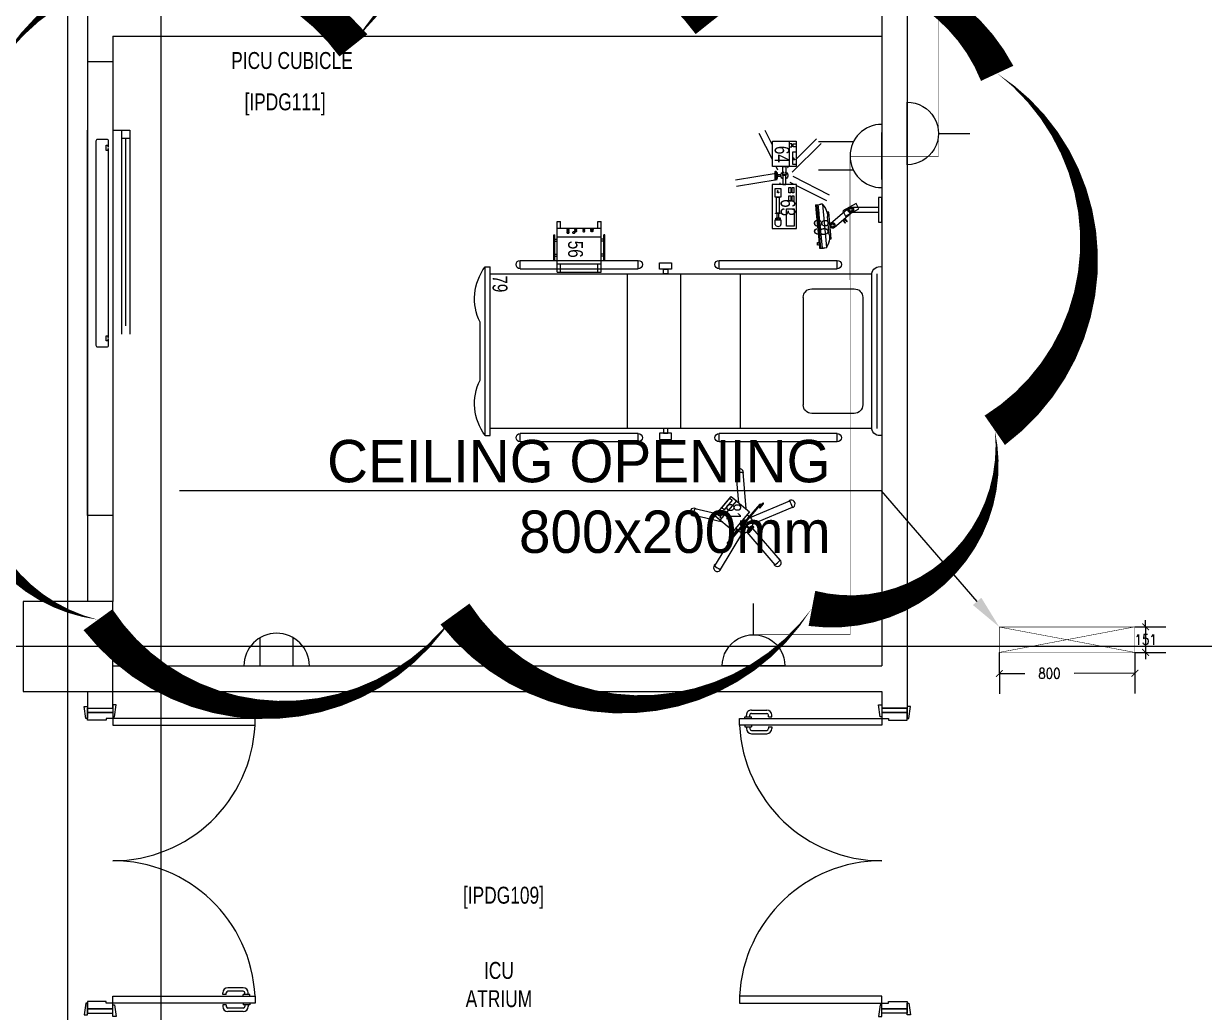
# Model space of a CAD drawing. Header units: metres. Extents: x 75097 to 220695, y -1557923 to -1361206.
# Drawn here: x 107551 to 114521, y -1406448 to -1400610 of the extents above; entities that cross this region are included whole.
import ezdxf
from ezdxf import colors
from ezdxf.entities.mleader import LeaderData, LeaderLine
from ezdxf.math import Vec2, Vec3

# ---------------------------------------------------------------- set-up
doc = ezdxf.new("R2010")
doc.units = ezdxf.units.M
doc.layers.get('0').update_dxf_attribs({"lineweight": 0})
for name, color, linetype, lineweight in [('A-100 - Copy$0$72_EGR_BASE_TEXT', 8, 'Continuous', 0), ('A-100 - Copy$0$Aluminum', 8, 'Continuous', 0), ('A-100 - Copy$0$Medical Equipment and Furniture', 8, 'Continuous', 0), ('A-100 - Copy$0$Medical Equipment and Furniture1', 8, 'Continuous', 5), ('A-100 - Copy$0$Medical Equipment and Furniture2', 8, 'Continuous', 13), ('A-100 - Copy$0$Structure', 8, 'Continuous', 9), ('A-100 - Copy$0$Walls', 8, 'Continuous', 0), ('A-100 - Copy$0$Wooden Joinery', 8, 'Continuous', 0)]:
    doc.layers.add(name, color=color, linetype=linetype, lineweight=lineweight)
doc.layers.add('A-100 - Copy$0$axes', color=8, linetype='Continuous')
doc.layers.add('PD-VENT', color=8, linetype='Continuous')
for name, color, linetype, lineweight, true_color in [('E-POWR', 7, 'Continuous', 9, 0x4e7e3e), ('E-PW', 7, 'Continuous', 9, 0x4e7e3e), ('REV 01', 7, 'Continuous', 0, 0xe41b4d)]:
    doc.layers.add(name, color=color, linetype=linetype, lineweight=lineweight, true_color=true_color)
doc.styles.add('A-100 - Copy$0$list_ghTextstyle', font='romans.shx', dxfattribs={"height": 0.25})
doc.styles.add('A-100 - Copy$0$X3G_ENTITY_257CFD', font='swisscl.ttf', dxfattribs={"height": 200})
doc.styles.add('A-100 - Copy$0$X3G_ENTITY_2587EA', font='swisscl.ttf', dxfattribs={"height": 200})
doc.styles.add('ROMANS', font='romans.shx', dxfattribs={"width": 0.85})
doc.styles.get("Standard").update_dxf_attribs({"font": 'GOTHIC.TTF'})
doc.dimstyles.new('100', dxfattribs={"dimscale": 0.8, "dimtxt": 180, "dimasz": 100, "dimexe": 150, "dimexo": 0, "dimgap": 100, "dimtad": 1, "dimtih": 1, "dimtoh": 1, "dimdec": 0, "dimzin": 0, "dimdsep": 46, "dimtxsty": 'ROMANS', "dimblk": 'DOT', "dimcen": 0, "dimclrd": 180, "dimclre": 180, "dimclrt": 180, "dimazin": 0, "dimtfac": 1, "dimtdec": 0, "dimtix": 1, "dimtmove": 2, "dimatfit": 3, "dimldrblk": 'DOT', "dimfxl": 1, "dimtolj": 1, "dimtzin": 0, "dimarcsym": 0})

# ---------------------------------------------------------------- blocks, each defined once
blk = doc.blocks.new('GI-041_dwg_E-SKT2-3902840-GI-041')
at = {"layer": 'E-POWR'}
blk.add_line((0.1982, 0), (-0.1982, 0), dxfattribs=at)
at = {"layer": 'E-PW'}
for p, q in [((-0.0879, 0.1765), (-0.0879, 0.3944)), ((0.0878, 0.1766), (0.0878, 0.3944)), ((-0.1466, 0), (0.1466, 0))]:
    blk.add_line(p, q, dxfattribs=at)
blk.add_arc((0, 0), 0.1972, 0.0142, 180.0142, dxfattribs=at)
blk = doc.blocks.new('NORMAL SOCKET')
at = {"layer": 'E-POWR'}
for p, q in [((0, 308), (0, 615)), ((-308, 0), (308, 0))]:
    blk.add_line(p, q, dxfattribs=at)
blk.add_ellipse((0, 0), major_axis=(33, 306), ratio=1, start_param=4.81904, end_param=7.960633, dxfattribs=at)
blk = doc.blocks.new('_ArchTick')
at = {"color": 0, "linetype": 'ByBlock', "const_width": 0.15}
blk.add_lwpolyline([(-0.5, -0.5), (0.5, 0.5)], dxfattribs=at)
blk = doc.blocks.new('*D26')
at = {"layer": 'E-POWR', "color": 180, "lineweight": -2, "transparency": 16777216}
for p, q in [((113310.7, -1404323.7), (113311, -1404566.9)), ((114110.7, -1404322.7), (114111, -1404565.9)), ((113310.9, -1404446.9), (113461.1, -1404446.8)), ((114110.9, -1404445.9), (113752.3, -1404446.4))]:
    blk.add_line(p, q, dxfattribs=at)
at = {"layer": 'E-POWR', "color": 180, "lineweight": -2, "transparency": 16777216, "xscale": 40, "yscale": 40, "zscale": 40}
for p, rotation in [((113310.9, -1404446.9), 180.0716196870894), ((114110.9, -1404445.9), 0.07161968708944985)]:
    blk.add_blockref('_ArchTick', p, dxfattribs=dict(at, rotation=rotation))
at = {"layer": 'E-POWR', "color": 180, "transparency": 16777216, "insert": (113606.7, -1404446.6), "char_height": 60, "attachment_point": 5, "style": 'ROMANS'}
blk.add_mtext('\\A1;800', dxfattribs=at)
blk = doc.blocks.new('_DOT')
at = {"color": 0, "linetype": 'ByBlock'}
blk.add_line((-0.5, 0), (-1, 0), dxfattribs=at)
at = {"color": 0, "linetype": 'ByBlock', "const_width": 0.5}
blk.add_lwpolyline([(-0.25, 0, 1), (0.25, 0, 1)], format="xyb", close=True, dxfattribs=at)
blk = doc.blocks.new('*D18')
at = {"layer": 'E-POWR', "color": 180, "lineweight": -2, "transparency": 16777216}
for p, q in [((114174.3, -1404171.7), (114174.3, -1404131.7)), ((114110.7, -1404171.7), (114294.3, -1404171.7)), ((114174.3, -1404171.7), (114174.3, -1404322.7)), ((114110.7, -1404322.7), (114294.3, -1404322.7)), ((114174.3, -1404322.7), (114174.3, -1404362.7))]:
    blk.add_line(p, q, dxfattribs=at)
at = {"layer": 'E-POWR', "color": 180, "lineweight": -2, "transparency": 16777216, "xscale": 40, "yscale": 40, "zscale": 40}
for p, rotation in [((114174.3, -1404171.7), 270), ((114174.3, -1404322.7), 90)]:
    blk.add_blockref('_ArchTick', p, dxfattribs=dict(at, rotation=rotation))
at = {"layer": 'E-POWR', "color": 180, "transparency": 16777216, "insert": (114174.3, -1404247.2), "char_height": 60, "attachment_point": 5, "style": 'ROMANS'}
blk.add_mtext('\\A1;151', dxfattribs=at)
blk = doc.blocks.new('WALL OUTLET')
at = {"layer": 'E-POWR', "extrusion": (9.94399e-05, 4.90741e-07, 1)}
blk.add_line((-193.4, 0, 0), (193.4, 0, 0), dxfattribs=at)
blk.add_line((-193.4, 0, 0), (193.4, 0, 0), dxfattribs=at)
at = {"layer": 'E-POWR', "extrusion": (9.94399e-05, 4.90741e-07, 1), "elevation": 0}
for points in [[(-96.7, 0), (-96.7, 167.5)], [(96.7, 0), (96.7, 167.5)]]:
    blk.add_lwpolyline(points, dxfattribs=at)
at = {"layer": 'E-POWR', "extrusion": (9.94399e-05, 4.90741e-07, 1)}
blk.add_arc((0, 0, 0), 193.4, 359.99626, 179.99626, dxfattribs=at)
blk = doc.blocks.new('A-100 - Copy$0$IC.1')
at = {"layer": 'A-100 - Copy$0$Medical Equipment and Furniture1'}
for p, q in [((42.4872, -10.88), (41.4928, -10.88)), ((42.4472, -10.91), (41.5328, -10.91)), ((42.4472, -10.91), (41.5328, -10.91)), ((42.4472, -10.91), (41.5328, -10.91)), ((41.5328, -10.94), (41.5328, -13.1914)), ((42.4472, -10.94), (41.5328, -10.94)), ((42.4472, -13.1914), (42.4472, -10.94)), ((42.3077, -10.9923), (41.6724, -10.9923)), ((41.6224, -11.0423), (41.6224, -11.2937)), ((42.3577, -11.2937), (42.3577, -11.0423)), ((41.4542, -11.1429), (41.4542, -11.8396)), ((41.4542, -11.1429), (41.5042, -11.1429)), ((41.5042, -11.1429), (41.5042, -11.8396)), ((42.4759, -11.1429), (42.5259, -11.1429)), ((42.4759, -11.8396), (42.4759, -11.1429)), ((42.5259, -11.8396), (42.5259, -11.1429)), ((42.3077, -11.3437), (41.6724, -11.3437)), ((41.5328, -11.7137), (42.4472, -11.7137)), ((41.4542, -11.8396), (41.5042, -11.8396)), ((42.4759, -11.8396), (42.5259, -11.8396)), ((41.5328, -12.0657), (42.4472, -12.0657)), ((41.4542, -12.3172), (41.4542, -13.0139)), ((41.4542, -12.3172), (41.5042, -12.3172)), ((41.5042, -12.3172), (41.5042, -13.0139)), ((42.4759, -12.3172), (42.5259, -12.3172)), ((42.4759, -13.0139), (42.4759, -12.3172)), ((42.5259, -13.0139), (42.5259, -12.3172)), ((41.5328, -12.3807), (42.4472, -12.3807)), ((41.4542, -13.0139), (41.5042, -13.0139)), ((42.4759, -13.0139), (42.5259, -13.0139)), ((41.4928, -13.1914), (42.4872, -13.1914)), ((41.4928, -13.2214), (41.4928, -13.1914)), ((41.4928, -13.2214), (42.4872, -13.2214)), ((42.4872, -13.2214), (42.4872, -13.1914)), ((41.8192, -13.2514), (42.1609, -13.2514))]:
    blk.add_line(p, q, dxfattribs=at)
for points in [[(41.4689, -12.1927), (41.4689, -12.1212), (41.5064, -12.1212), (41.5064, -12.1927)], [(42.5112, -12.1927), (42.5112, -12.1212), (42.4737, -12.1212), (42.4737, -12.1927)], [(41.5064, -12.1674), (41.5064, -12.1434), (41.5328, -12.1434), (41.5328, -12.1674)], [(42.4737, -12.1674), (42.4737, -12.1434), (42.4472, -12.1434), (42.4472, -12.1674)]]:
    blk.add_lwpolyline(points, close=True, dxfattribs=at)
for centre, radius, start, end in [((41.539, -10.8926), 0.0478, 164.74006, 262.64007), ((42.4411, -10.8926), 0.0478, 277.35993, 15.25994), ((41.6724, -11.0423), 0.05, 90, 180), ((42.3077, -11.0423), 0.05, 0, 90), ((41.4792, -11.1429), 0.025, 0, 180), ((42.5009, -11.1429), 0.025, 0, 180), ((41.6724, -11.2937), 0.05, 180, 270), ((42.3077, -11.2937), 0.05, 270, 0), ((41.4792, -11.8396), 0.025, 180, 0), ((42.5009, -11.8396), 0.025, 180, 0), ((41.4792, -12.3172), 0.025, 0, 180), ((42.5009, -12.3172), 0.025, 0, 180), ((41.4792, -13.0139), 0.025, 180, 0), ((42.5009, -13.0139), 0.025, 180, 0), ((41.6806, -12.9691), 0.3145, 233.34878, 296.14643), ((42.2995, -12.9691), 0.3145, 243.85357, 306.65122)]:
    blk.add_arc(centre, radius, start, end, dxfattribs=at)
blk = doc.blocks.new('A-100 - Copy$0$Syringe')
at = {"layer": 'A-100 - Copy$0$Medical Equipment and Furniture2'}
for points in [[(42.9739, -11.5277), (42.7139, -11.5277), (42.7139, -11.3827), (42.9739, -11.3827), (42.9739, -11.5277)], [(42.7384, -11.5086), (42.7658, -11.5086), (42.7658, -11.475), (42.7384, -11.475)], [(42.779, -11.4899), (42.779, -11.487), (42.7748, -11.487), (42.7748, -11.5), (42.779, -11.5), (42.779, -11.497)], [(42.8023, -11.4899), (42.779, -11.4899)], [(42.779, -11.497), (42.8023, -11.497)], [(42.8055, -11.4851), (42.8055, -11.48), (42.8023, -11.48), (42.8023, -11.5069), (42.8055, -11.5069), (42.8055, -11.5019)], [(42.8055, -11.5019), (42.8984, -11.5019), (42.8984, -11.4851), (42.8055, -11.4851)], [(42.8055, -11.4899), (42.8055, -11.497)], [(42.8055, -11.497), (42.8055, -11.4899)], [(42.8055, -11.497), (42.8055, -11.4899)]]:
    blk.add_lwpolyline(points, dxfattribs=at)
for points in [[(42.8312, -11.3974), (42.7289, -11.3974), (42.7289, -11.4415), (42.8312, -11.4415)], [(42.9073, -11.3985), (42.8765, -11.3985), (42.8765, -11.4091), (42.9073, -11.4091)], [(42.9073, -11.4175), (42.8765, -11.4175), (42.8765, -11.4281), (42.9073, -11.4281)], [(42.956, -11.3985), (42.9252, -11.3985), (42.9252, -11.4091), (42.956, -11.4091)], [(42.956, -11.4175), (42.9252, -11.4175), (42.9252, -11.4281), (42.956, -11.4281)], [(42.7748, -11.487), (42.7658, -11.487), (42.7658, -11.4777), (42.7748, -11.4777)], [(42.7748, -11.4967), (42.7658, -11.4967), (42.7658, -11.5059), (42.7748, -11.5059)], [(42.9498, -11.475), (42.8984, -11.475), (42.8984, -11.5086), (42.9498, -11.5086)]]:
    blk.add_lwpolyline(points, close=True, dxfattribs=at)
at = {"layer": 'A-100 - Copy$0$Medical Equipment and Furniture2', "extrusion": (0, 0, -1)}
blk.add_ellipse((42.7384, -11.4918), major_axis=(0, 0.0168), ratio=0.733735, start_param=3.141593, end_param=6.283185, dxfattribs=at)
blk = doc.blocks.new('A-100 - Copy$0$Infusion')
at = {"layer": 'A-100 - Copy$0$Medical Equipment and Furniture2'}
for points in [[(43.0793, -11.3852), (43.0793, -11.5252), (43.2293, -11.5252), (43.2293, -11.3852), (43.0793, -11.3852)], [(43.1962, -11.4242), (43.1962, -11.4114), (43.215, -11.4114), (43.215, -11.4242)]]:
    blk.add_lwpolyline(points, dxfattribs=at)
for points in [[(43.0793, -11.3852), (43.0793, -11.4242), (43.2293, -11.4242), (43.2293, -11.3852)], [(43.0927, -11.3852), (43.0927, -11.404), (43.1673, -11.404), (43.1673, -11.3852)], [(43.1962, -11.3852), (43.1962, -11.4027), (43.215, -11.4027), (43.215, -11.3852)]]:
    blk.add_lwpolyline(points, close=True, dxfattribs=at)
blk = doc.blocks.new('A-100 - Copy$0$Infusion Syringe')
at = {"layer": 'A-100 - Copy$0$Medical Equipment and Furniture1'}
for p, q in [((42.9683, -11.3827), (42.8788, -11.2071)), ((43.0225, -11.4053), (42.9127, -11.1899)), ((43.0459, -11.409), (43.2169, -11.238)), ((43.1234, -11.3852), (43.2437, -11.2649)), ((42.9886, -11.4225), (42.9765, -11.3988)), ((43.0006, -11.498), (42.9627, -11.7368)), ((42.9753, -11.4431), (42.9739, -11.4433)), ((42.9838, -11.4812), (42.9765, -11.4824)), ((43.0124, -11.4411), (43.017, -11.4365)), ((43.0234, -11.4354), (43.017, -11.4365)), ((43.0175, -11.473), (43.0233, -11.476)), ((43.0297, -11.4749), (43.0233, -11.476)), ((43.0357, -11.4374), (43.0414, -11.4403)), ((43.0407, -11.4693), (43.0453, -11.4647)), ((43.0444, -11.4461), (43.0414, -11.4403)), ((43.0463, -11.4583), (43.0453, -11.4647)), ((43.0592, -11.4932), (43.0766, -11.502)), ((43.0728, -11.4359), (43.0766, -11.432)), ((43.0791, -11.4595), (43.0793, -11.4596)), ((43.0381, -11.5039), (43.0003, -11.7427)), ((43.1221, -11.5252), (43.2746, -11.6029)), ((43.2058, -11.5252), (43.2919, -11.5691))]:
    blk.add_line(p, q, dxfattribs=at)
for points in [[(43.0266, -11.4455), (43.0266, -11.4649), (42.9739, -11.4649), (42.9739, -11.4455)], [(43.043, -11.4963), (43.043, -11.5009), (43.0102, -11.5009), (43.0102, -11.4963)], [(43.0266, -11.4455), (43.0266, -11.4649), (43.0793, -11.4649), (43.0793, -11.4455)]]:
    blk.add_lwpolyline(points, close=True, dxfattribs=at)
for points in [[(43.0302, -11.4759), (43.0302, -11.4963), (43.0229, -11.4963), (43.0229, -11.4759)], [(43.0046, -11.5009), (43.0485, -11.5009)], [(43.0485, -11.5116), (43.0046, -11.5116)]]:
    blk.add_lwpolyline(points, dxfattribs=at)
for radius, start, end in [(0.021, 6.82759, 152.46157), (0.021, 207.53843, 353.17241), (0.00972, 270, 90)]:
    blk.add_arc((43.0266, -11.4552), radius, start, end, dxfattribs=at)
for centre in [(43.0046, -11.5062), (43.0101, -11.5062), (43.0156, -11.5062), (43.0211, -11.5062), (43.0266, -11.5062), (43.0321, -11.5062), (43.0375, -11.5062), (43.043, -11.5062), (43.0485, -11.5062)]:
    blk.add_ellipse(centre, major_axis=(0, -0.00537), ratio=0.510594, start_param=3.141593, end_param=9.424778, dxfattribs=at)
for name in ['A-100 - Copy$0$Syringe', 'A-100 - Copy$0$Infusion']:
    blk.add_blockref(name, (0, 0), dxfattribs=at)
blk = doc.blocks.new('A-100 - Copy$0$IC.5')
at = {"layer": 'A-100 - Copy$0$Medical Equipment and Furniture2'}
for points in [[(31.601, -27.8325), (31.5106, -27.9394), (31.3961, -27.8425), (31.4865, -27.7356), (31.601, -27.8325)], [(31.4866, -27.7868), (31.4949, -27.777), (31.4805, -27.7649), (31.4723, -27.7746)]]:
    blk.add_lwpolyline(points, dxfattribs=at)
for points in [[(31.601, -27.8325), (31.5758, -27.8623), (31.4613, -27.7654), (31.4865, -27.7356)], [(31.5118, -27.757), (31.5005, -27.7703), (31.4862, -27.7582), (31.4974, -27.7449)], [(31.5908, -27.8238), (31.5786, -27.8382), (31.5217, -27.79), (31.5338, -27.7757)]]:
    blk.add_lwpolyline(points, close=True, dxfattribs=at)
blk = doc.blocks.new('A-100 - Copy$0$IC.5 on Trolley')
at = {"layer": 'A-100 - Copy$0$Medical Equipment and Furniture1'}
for p, q in [((31.4491, -27.7798), (31.4897, -27.6072)), ((31.4983, -27.7455), (31.5287, -27.6163)), ((31.3241, -27.8134), (31.1908, -27.7326)), ((31.3877, -27.8988), (31.1701, -27.7668)), ((31.3331, -27.8257), (31.3102, -27.8063)), ((31.4342, -27.899), (31.3268, -27.8081)), ((31.3299, -27.8295), (31.307, -27.8101)), ((31.4309, -27.9028), (31.3236, -27.812)), ((31.4084, -27.8646), (31.3558, -27.8327)), ((31.5637, -27.8766), (31.7403, -27.8619)), ((31.3897, -27.9237), (31.1969, -28.0898)), ((31.4203, -27.9024), (31.4217, -27.8961)), ((31.4213, -27.9147), (31.4238, -27.9207)), ((31.4224, -27.8955), (31.4217, -27.8961)), ((31.4293, -27.9241), (31.4238, -27.9207)), ((31.4267, -27.8918), (31.4262, -27.8922)), ((31.4381, -27.887), (31.4445, -27.8865)), ((31.4414, -27.9269), (31.4479, -27.9264)), ((31.4501, -27.8899), (31.4445, -27.8865)), ((31.4453, -27.9149), (31.5526, -28.0058)), ((31.4528, -27.9221), (31.4479, -27.9264)), ((31.4485, -27.9111), (31.5558, -28.002)), ((31.4582, -27.8992), (31.4607, -27.9052)), ((31.4592, -27.9115), (31.4607, -27.9052)), ((31.477, -27.9442), (31.5755, -28.1789)), ((31.49, -27.9229), (31.491, -27.9228)), ((31.5272, -27.9198), (31.7436, -27.9018)), ((31.4119, -27.9573), (31.223, -28.1201)), ((31.4401, -27.9597), (31.5386, -28.1944)), ((31.5343, -28.0025), (31.5572, -28.0219)), ((31.5375, -27.9987), (31.5604, -28.0181))]:
    blk.add_line(p, q, dxfattribs=at)
for points in [[(31.42, -27.9642), (31.3865, -27.9358)], [(31.3935, -27.9276), (31.427, -27.956)], [(31.4291, -27.9251), (31.416, -27.9407), (31.4104, -27.936), (31.4235, -27.9204)]]:
    blk.add_lwpolyline(points, dxfattribs=at)
blk.add_lwpolyline([(31.4257, -27.949), (31.4227, -27.9524), (31.3977, -27.9312), (31.4006, -27.9278)], close=True, dxfattribs=at)
blk.add_circle((31.4397, -27.907), 0.00972, dxfattribs=at)
for centre, radius, start, end in [((31.5092, -27.6118), 0.0225, 319.48845, 194.02054), ((31.4397, -27.907), 0.3033, 72.97321, 80.53577), ((31.1804, -27.7497), 0.0225, 31.48845, 266.02054), ((31.4397, -27.907), 0.3033, 144.97321, 152.53577), ((31.3086, -27.8082), 0.0025, 49.75449, 229.75449), ((31.3252, -27.8101), 0.0025, 49.75449, 229.75449), ((31.3216, -27.8134), 0.0025, 269.57621, 49.75449), ((31.3315, -27.8276), 0.0025, 229.75449, 49.75449), ((31.3343, -27.8243), 0.0025, 49.75449, 187.05013), ((31.4397, -27.907), 0.0527, 116.24338, 202.9382), ((31.7419, -27.8818), 0.0225, 247.48845, 122.02054), ((31.4397, -27.907), 0.3033, 0.97321, 8.53577), ((31.4397, -27.907), 0.021, 146.58208, 312.9269), ((31.4397, -27.907), 0.021, 326.58208, 132.9269), ((31.4397, -27.907), 0.0527, 256.57079, 343.2656), ((31.5359, -28.0006), 0.0025, 49.75449, 229.75449), ((31.5387, -27.9973), 0.0025, 272.45885, 49.75449), ((31.5515, -28.008), 0.0025, 49.75449, 189.93277), ((31.5542, -28.0039), 0.0025, 229.75449, 49.75449), ((31.5588, -28.02), 0.0025, 229.75449, 49.75449), ((31.21, -28.1049), 0.0225, 103.48845, 338.02054), ((31.4397, -27.907), 0.3033, 216.97321, 224.53577), ((31.557, -28.1866), 0.0225, 175.48845, 50.02054), ((31.4397, -27.907), 0.3033, 288.97321, 296.53577)]:
    blk.add_arc(centre, radius, start, end, dxfattribs=at)
for centre in [(31.39, -27.9317), (31.3942, -27.9353), (31.3984, -27.9388), (31.4026, -27.9424), (31.4067, -27.9459), (31.4109, -27.9495), (31.4151, -27.953), (31.4193, -27.9566), (31.4235, -27.9601)]:
    blk.add_ellipse(centre, major_axis=(0.00347, 0.0041), ratio=0.510594, dxfattribs=at)
blk.add_blockref('A-100 - Copy$0$IC.5', (0, 0), dxfattribs=at)
blk = doc.blocks.new('A-100 - Copy$0$ME17423-P')
at = {"layer": 'A-100 - Copy$0$Medical Equipment and Furniture1'}
for p, q in [((0.26, 0), (0, 0)), ((0, 0), (0, -0.3)), ((0.02, 0), (0.02, -0.05)), ((0.24, 0), (0.24, -0.05)), ((0.26, 0), (0.26, -0.3)), ((0.26, -0.05), (0, -0.05)), ((0.24, -0.02), (0.02, -0.02)), ((-0.02, -0.07), (-0.02, -0.22)), ((-0.02, -0.07), (-0.015, -0.07)), ((-0.015, -0.07), (-0.015, -0.22)), ((-0.015, -0.095), (0, -0.095)), ((-0.015, -0.1075), (0, -0.1075)), ((0.275, -0.095), (0.26, -0.095)), ((0.275, -0.1075), (0.26, -0.1075)), ((0.275, -0.07), (0.275, -0.22)), ((0.28, -0.07), (0.275, -0.07)), ((0.28, -0.07), (0.28, -0.22)), ((-0.015, -0.1825), (0, -0.1825)), ((-0.015, -0.195), (0, -0.195)), ((0.275, -0.1825), (0.26, -0.1825)), ((0.275, -0.195), (0.26, -0.195)), ((-0.02, -0.22), (-0.015, -0.22)), ((0.26, -0.21), (0, -0.21)), ((0.26, -0.26), (0, -0.26)), ((0.02, -0.26), (0.02, -0.3)), ((0.24, -0.26), (0.24, -0.3)), ((0.28, -0.22), (0.275, -0.22)), ((0.02, -0.3), (0, -0.3)), ((0.26, -0.3), (0.24, -0.3))]:
    blk.add_line(p, q, dxfattribs=at)
for points in [[(0.0623, -0.2435, -0.14448), (0.0618, -0.2451, -0.107176), (0.0603, -0.2466, -0.077753), (0.0582, -0.2475, -0.064938), (0.0555, -0.2479, -0.064938), (0.0528, -0.2475, -0.077753), (0.0508, -0.2466, -0.107176), (0.0492, -0.2451, -0.14448), (0.0488, -0.2435, -0.14448), (0.0492, -0.242, -0.107176), (0.0508, -0.2405, -0.077753), (0.0528, -0.2396, -0.064938), (0.0555, -0.2392, -0.064938), (0.0582, -0.2396, -0.077753), (0.0603, -0.2405, -0.107176), (0.0618, -0.242, -0.14448)], [(0.0623, -0.2529, -0.14448), (0.0618, -0.2544, -0.107176), (0.0603, -0.2559, -0.077753), (0.0582, -0.2568, -0.064938), (0.0555, -0.2572, -0.064938), (0.0528, -0.2568, -0.077753), (0.0508, -0.2559, -0.107176), (0.0492, -0.2544, -0.14448), (0.0488, -0.2529, -0.14448), (0.0492, -0.2513, -0.107176), (0.0508, -0.2498, -0.077753), (0.0528, -0.2489, -0.064938), (0.0555, -0.2485, -0.064938), (0.0582, -0.2489, -0.077753), (0.0603, -0.2498, -0.107176), (0.0618, -0.2513, -0.14448)]]:
    blk.add_lwpolyline(points, format="xyb", close=True, dxfattribs=at)
for centre, radius, start, end in [((0.0991, -0.2435), 0.00284, 147.11529, 180), ((0.0991, -0.2435), 0.00284, 180, 212.88471), ((0.0991, -0.2529), 0.00284, 147.11529, 180), ((0.0991, -0.2529), 0.00284, 180, 212.88471), ((0.101, -0.2447), 0.00507, 122.64571, 147.11529), ((0.101, -0.2423), 0.00507, 212.88471, 237.35429), ((0.101, -0.2541), 0.00507, 122.64571, 147.11529), ((0.101, -0.2517), 0.00507, 212.88471, 237.35429), ((0.1022, -0.2467), 0.00735, 104.86185, 122.64571), ((0.1022, -0.2404), 0.00735, 237.35429, 255.13815), ((0.1022, -0.256), 0.00735, 104.86185, 122.64571), ((0.1022, -0.2497), 0.00735, 237.35429, 255.13815), ((0.103, -0.2497), 0.0105, 90, 104.86185), ((0.103, -0.2374), 0.0105, 255.13815, 270), ((0.103, -0.259), 0.0105, 90, 104.86185), ((0.103, -0.2467), 0.0105, 255.13815, 270), ((0.103, -0.2497), 0.0105, 75.13815, 90), ((0.103, -0.2374), 0.0105, 270, 284.86185), ((0.103, -0.259), 0.0105, 75.13815, 90), ((0.103, -0.2467), 0.0105, 270, 284.86185), ((0.1039, -0.2467), 0.00735, 57.35429, 75.13815), ((0.1039, -0.2404), 0.00735, 284.86185, 302.64571), ((0.1039, -0.256), 0.00735, 57.35429, 75.13815), ((0.1039, -0.2497), 0.00735, 284.86185, 302.64571), ((0.1051, -0.2447), 0.00507, 32.88471, 57.35429), ((0.1051, -0.2423), 0.00507, 302.64571, 327.11529), ((0.1051, -0.2541), 0.00507, 32.88471, 57.35429), ((0.1051, -0.2517), 0.00507, 302.64571, 327.11529), ((0.107, -0.2435), 0.00284, 0, 32.88471), ((0.107, -0.2435), 0.00284, 327.11529, 360), ((0.107, -0.2529), 0.00284, 0, 32.88471), ((0.107, -0.2529), 0.00284, 327.11529, 360), ((0.1475, -0.2435), 0.00284, 147.11529, 180), ((0.1475, -0.2435), 0.00284, 180, 212.88471), ((0.1475, -0.2529), 0.00284, 147.11529, 180), ((0.1475, -0.2529), 0.00284, 180, 212.88471), ((0.1494, -0.2447), 0.00507, 122.64571, 147.11529), ((0.1494, -0.2423), 0.00507, 212.88471, 237.35429), ((0.1494, -0.2541), 0.00507, 122.64571, 147.11529), ((0.1494, -0.2517), 0.00507, 212.88471, 237.35429), ((0.1506, -0.2467), 0.00735, 104.86185, 122.64571), ((0.1506, -0.2404), 0.00735, 237.35429, 255.13815), ((0.1506, -0.256), 0.00735, 104.86185, 122.64571), ((0.1506, -0.2497), 0.00735, 237.35429, 255.13815), ((0.1514, -0.2497), 0.0105, 90, 104.86185), ((0.1514, -0.2374), 0.0105, 255.13815, 270), ((0.1514, -0.259), 0.0105, 90, 104.86185), ((0.1514, -0.2467), 0.0105, 255.13815, 270), ((0.1514, -0.2497), 0.0105, 75.13815, 90), ((0.1514, -0.2374), 0.0105, 270, 284.86185), ((0.1514, -0.259), 0.0105, 75.13815, 90), ((0.1514, -0.2467), 0.0105, 270, 284.86185), ((0.1522, -0.2467), 0.00735, 57.35429, 75.13815), ((0.1522, -0.2404), 0.00735, 284.86185, 302.64571), ((0.1522, -0.256), 0.00735, 57.35429, 75.13815), ((0.1522, -0.2497), 0.00735, 284.86185, 302.64571), ((0.1585, -0.2342), 0.00284, 147.11529, 180), ((0.1585, -0.2342), 0.00284, 180, 212.88471), ((0.1604, -0.2354), 0.00507, 122.64571, 147.11529), ((0.1604, -0.233), 0.00507, 212.88471, 237.35429), ((0.1534, -0.2447), 0.00507, 32.88471, 57.35429), ((0.1534, -0.2423), 0.00507, 302.64571, 327.11529), ((0.1534, -0.2541), 0.00507, 32.88471, 57.35429), ((0.1534, -0.2517), 0.00507, 302.64571, 327.11529), ((0.1616, -0.2373), 0.00735, 104.86185, 122.64571), ((0.1616, -0.2311), 0.00735, 237.35429, 255.13815), ((0.1553, -0.2435), 0.00284, 0, 32.88471), ((0.1553, -0.2435), 0.00284, 327.11529, 360), ((0.1553, -0.2529), 0.00284, 0, 32.88471), ((0.1553, -0.2529), 0.00284, 327.11529, 360), ((0.1624, -0.2404), 0.0105, 90, 104.86185), ((0.1624, -0.228), 0.0105, 255.13815, 270), ((0.1624, -0.2404), 0.0105, 75.13815, 90), ((0.1624, -0.228), 0.0105, 270, 284.86185), ((0.1632, -0.2373), 0.00735, 57.35429, 75.13815), ((0.1632, -0.2311), 0.00735, 284.86185, 302.64571), ((0.1645, -0.2354), 0.00507, 32.88471, 57.35429), ((0.1645, -0.233), 0.00507, 302.64571, 327.11529), ((0.1663, -0.2342), 0.00284, 0, 32.88471), ((0.1663, -0.2342), 0.00284, 327.11529, 0), ((0.1927, -0.2342), 0.00284, 147.11529, 180), ((0.1927, -0.2342), 0.00284, 180, 212.88471), ((0.1927, -0.2435), 0.00284, 147.11529, 180), ((0.1927, -0.2435), 0.00284, 180, 212.88471), ((0.1927, -0.2529), 0.00284, 147.11529, 180), ((0.1927, -0.2529), 0.00284, 180, 212.88471), ((0.1945, -0.2354), 0.00507, 122.64571, 147.11529), ((0.1945, -0.233), 0.00507, 212.88471, 237.35429), ((0.1945, -0.2447), 0.00507, 122.64571, 147.11529), ((0.1945, -0.2423), 0.00507, 212.88471, 237.35429), ((0.1945, -0.2541), 0.00507, 122.64571, 147.11529), ((0.1945, -0.2517), 0.00507, 212.88471, 237.35429), ((0.1958, -0.2373), 0.00735, 104.86185, 122.64571), ((0.1958, -0.2311), 0.00735, 237.35429, 255.13815), ((0.1958, -0.2467), 0.00735, 104.86185, 122.64571), ((0.1958, -0.2404), 0.00735, 237.35429, 255.13815), ((0.1958, -0.256), 0.00735, 104.86185, 122.64571), ((0.1958, -0.2497), 0.00735, 237.35429, 255.13815), ((0.1966, -0.2404), 0.0105, 90, 104.86185), ((0.1966, -0.228), 0.0105, 255.13815, 270), ((0.1966, -0.2497), 0.0105, 90, 104.86185), ((0.1966, -0.2374), 0.0105, 255.13815, 270), ((0.1966, -0.259), 0.0105, 90, 104.86185), ((0.1966, -0.2467), 0.0105, 255.13815, 270), ((0.1966, -0.2404), 0.0105, 75.13815, 90), ((0.1966, -0.228), 0.0105, 270, 284.86185), ((0.1966, -0.2497), 0.0105, 75.13815, 90), ((0.1966, -0.2374), 0.0105, 270, 284.86185), ((0.1966, -0.259), 0.0105, 75.13815, 90), ((0.1966, -0.2467), 0.0105, 270, 284.86185), ((0.1974, -0.2373), 0.00735, 57.35429, 75.13815), ((0.1974, -0.2311), 0.00735, 284.86185, 302.64571), ((0.1974, -0.2467), 0.00735, 57.35429, 75.13815), ((0.1974, -0.2404), 0.00735, 284.86185, 302.64571), ((0.1974, -0.256), 0.00735, 57.35429, 75.13815), ((0.1974, -0.2497), 0.00735, 284.86185, 302.64571), ((0.1986, -0.2354), 0.00507, 32.88471, 57.35429), ((0.1986, -0.233), 0.00507, 302.64571, 327.11529), ((0.1986, -0.2447), 0.00507, 32.88471, 57.35429), ((0.1986, -0.2423), 0.00507, 302.64571, 327.11529), ((0.1986, -0.2541), 0.00507, 32.88471, 57.35429), ((0.1986, -0.2517), 0.00507, 302.64571, 327.11529), ((0.2005, -0.2342), 0.00284, 0, 32.88471), ((0.2005, -0.2342), 0.00284, 327.11529, 360), ((0.2005, -0.2435), 0.00284, 0, 32.88471), ((0.2005, -0.2435), 0.00284, 327.11529, 360), ((0.2005, -0.2529), 0.00284, 0, 32.88471), ((0.2005, -0.2529), 0.00284, 327.11529, 360)]:
    blk.add_arc(centre, radius, start, end, dxfattribs=at)
blk = doc.blocks.new('A-100 - Copy$0$IC.4')
at = {"layer": 'A-100 - Copy$0$Medical Equipment and Furniture1'}
for p, q in [((31.2125, -28.0897), (31.2131, -28.0787)), ((31.2125, -28.0897), (31.2131, -28.0787)), ((31.2175, -28.0475), (31.214, -28.0706)), ((31.2152, -28.0625), (31.4716, -28.0865)), ((31.2152, -28.0625), (31.2652, -28.0672)), ((31.2167, -28.0528), (31.4722, -28.0766)), ((31.2175, -28.0475), (31.266, -28.052)), ((31.2653, -28.0595), (31.266, -28.0521)), ((31.2653, -28.0595), (31.266, -28.0521)), ((31.2653, -28.0595), (31.4231, -28.0741)), ((31.266, -28.0521), (31.4238, -28.0667)), ((31.4238, -28.0667), (31.4231, -28.0741)), ((31.4238, -28.0667), (31.4233, -28.0721)), ((31.4238, -28.0667), (31.4724, -28.0712)), ((31.4724, -28.0712), (31.4715, -28.0946)), ((31.4683, -28.1146), (31.2135, -28.0909)), ((31.2174, -28.0912), (31.2135, -28.0909)), ((31.3256, -28.1392), (31.2451, -28.2325)), ((31.2591, -28.1266), (31.2601, -28.1153)), ((31.2591, -28.1266), (31.2601, -28.1154)), ((31.4169, -28.1412), (31.2591, -28.1266)), ((31.4169, -28.1412), (31.2591, -28.1266)), ((31.3924, -28.1291), (31.2853, -28.1192)), ((31.4179, -28.13), (31.4169, -28.1412)), ((31.4179, -28.13), (31.4169, -28.1412)), ((31.4683, -28.1146), (31.4643, -28.1143)), ((31.4709, -28.1027), (31.4695, -28.1137)), ((31.4709, -28.1027), (31.4695, -28.1137)), ((31.2095, -28.2871), (31.2519, -28.209)), ((31.2826, -28.2257), (31.2401, -28.3037)), ((31.2519, -28.209), (31.2826, -28.2257)), ((31.2698, -28.2538), (31.3503, -28.1605)), ((31.2985, -28.2206), (31.3144, -28.2343)), ((31.3049, -28.2217), (31.3107, -28.2149)), ((31.3166, -28.2318), (31.3049, -28.2217)), ((31.3087, -28.2087), (31.3246, -28.2225)), ((31.3224, -28.225), (31.3107, -28.2149)), ((31.3246, -28.2225), (31.3224, -28.225)), ((31.2401, -28.3037), (31.2095, -28.2871)), ((31.2451, -28.2325), (31.2297, -28.2503)), ((31.2297, -28.2503), (31.2297, -28.4193)), ((31.2451, -28.2325), (31.2698, -28.2538)), ((31.2623, -28.2624), (31.2698, -28.2538)), ((31.2623, -28.4193), (31.2623, -28.2564)), ((31.3144, -28.2343), (31.3166, -28.2318)), ((31.2623, -28.3628), (31.2623, -28.3284)), ((31.2297, -28.4193), (31.2623, -28.4193))]:
    blk.add_line(p, q, dxfattribs=at)
for points in [[(31.4384, -28.0681), (31.4536, -28.0695), (31.4545, -28.0605), (31.4392, -28.0591)], [(31.3181, -28.4193), (31.3181, -28.4389), (31.174, -28.4389), (31.174, -28.4193)]]:
    blk.add_lwpolyline(points, close=True, dxfattribs=at)
for centre, radius in [((31.338, -28.1499), 0.0146), ((31.338, -28.1499), 0.00861), ((31.246, -28.2564), 0.0146), ((31.246, -28.2564), 0.00861)]:
    blk.add_circle(centre, radius, dxfattribs=at)
for centre, radius, start, end in [((31.2197, -28.0753), 0.00743, 140.48168, 206.73229), ((31.2197, -28.0753), 0.00743, 140.48168, 206.73229), ((31.2136, -28.0897), 0.00112, 176.66877, 264.66879), ((31.2136, -28.0897), 0.00112, 176.66877, 264.66879), ((31.2885, -28.0151), 0.1042, 226.96619, 268.29174), ((31.2885, -28.0151), 0.1042, 226.96612, 254.21293), ((31.338, -28.1499), 0.0163, 319.18704, 139.18704), ((31.4085, -28.0262), 0.1042, 261.09392, 302.33649), ((31.4085, -28.0262), 0.1042, 275.17127, 302.33649), ((31.4684, -28.1135), 0.00113, 264.64594, 352.35028), ((31.4684, -28.1135), 0.00113, 264.64594, 352.35028), ((31.4648, -28.0982), 0.00761, 323.47742, 27.98418), ((31.4648, -28.0982), 0.00761, 323.47742, 27.98418), ((31.246, -28.2564), 0.0163, 180, 0)]:
    blk.add_arc(centre, radius, start, end, dxfattribs=at)
blk = doc.blocks.new('A-100 - Copy$0$A$C009F45C9')
at = {"layer": 'A-100 - Copy$0$Wooden Joinery'}
for p, q in [((844, -1650), (754, -1650)), ((844, -1670), (754, -1670)), ((724, -1690), (724, -1680)), ((744, -1690), (724, -1690)), ((744, -1690), (744, -1680)), ((884, -1690), (844, -1690)), ((844, -1700), (844, -1690)), ((844, -1740), (844, -1750)), ((854, -1690), (854, -1680)), ((874, -1690), (874, -1680)), ((884, -1700), (884, -1690)), ((884, -1740), (884, -1750)), ((724, -1750), (724, -1760)), ((744, -1750), (724, -1750)), ((744, -1750), (744, -1760)), ((844, -1770), (754, -1770)), ((844, -1790), (754, -1790)), ((884, -1750), (844, -1750)), ((854, -1750), (854, -1760)), ((874, -1750), (874, -1760))]:
    blk.add_line(p, q, dxfattribs=at)
for points in [[(-75, -60), (-85, -60), (-95, 10), (-75, 10)], [(75, -50), (85, -50), (95, 20), (75, 20)], [(75, -100), (914, -100), (914, -60), (75, -60)], [(-75, -1740), (-85, -1740), (-95, -1810), (-75, -1810)], [(75, -1700), (914, -1700), (914, -1740), (75, -1740)], [(75, -1700), (914, -1700), (914, -1740), (75, -1740)], [(75, -1750), (85, -1750), (95, -1820), (75, -1820)]]:
    blk.add_lwpolyline(points, close=True, dxfattribs=at)
for points in [[(75, -25), (-75, -25), (-75, 0), (75, 0), (75, -25)], [(75, -25), (75, -60), (35, -60), (35, -70), (-75, -70), (-75, -25), (75, -25)], [(75, -1775), (75, -1740), (35, -1740), (35, -1730), (-75, -1730), (-75, -1775), (75, -1775)], [(75, -1775), (-75, -1775), (-75, -1800), (75, -1800), (75, -1775)]]:
    blk.add_lwpolyline(points, dxfattribs=at)
for centre, radius, start, end in [((75, -60), 840, 270, 357.2706), ((75, -1740), 840, 2.7294, 90), ((754, -1680), 30, 90, 180), ((754, -1680), 10, 90, 180), ((844, -1680), 30, 0, 90), ((844, -1680), 10, 0, 90), ((754, -1760), 30, 180, 270), ((754, -1760), 10, 180, 270), ((844, -1760), 10, 270, 0), ((844, -1760), 30, 270, 0)]:
    blk.add_arc(centre, radius, start, end, dxfattribs=at)
blk = doc.blocks.new('A-100 - Copy')
at = {"layer": 'A-100 - Copy$0$Aluminum'}
for p, q in [((108078.3, -1401239, -0.9), (108078.3, -1402443.6, -0.9)), ((108078.3, -1401239, -0.9), (108178.3, -1401239, -0.9)), ((108128.3, -1401239, -0.9), (108128.3, -1402443.6, -0.9)), ((108178.3, -1401289, -0.9), (108128.3, -1401289, -0.9)), ((108153.3, -1401289, -0.9), (108153.3, -1402393.6, -0.9)), ((108178.3, -1401239, -0.9), (108178.3, -1402443.6, -0.9))]:
    blk.add_line(p, q, dxfattribs=at)
at = {"layer": 'A-100 - Copy$0$Aluminum', "elevation": 0}
for points in [[(107928.3, -1400835.2), (107928.3, -1404022.7)], [(108078.3, -1400835.2), (108078.3, -1404022.7)]]:
    blk.add_lwpolyline(points, dxfattribs=at)
at = {"layer": 'A-100 - Copy$0$axes'}
for p, q in [((107813.3, -1477297.4, 0), (107813.3, -1366691.8, 0)), ((108363.3, -1477297.4, 0), (108363.3, -1366691.8, 0)), ((178940.3, -1404287.7, 2.4), (95748.8, -1404287.7, 2.4))]:
    blk.add_line(p, q, dxfattribs=at)
at = {"layer": 'A-100 - Copy$0$Structure', "elevation": 0}
blk.add_lwpolyline([(108078.3, -1404552.7), (108078.3, -1404022.7), (107548.3, -1404022.7), (107548.3, -1404552.7), (108078.3, -1404552.7)], dxfattribs=at)
at = {"layer": 'A-100 - Copy$0$Walls'}
for p, q in [((112766.9, -1396822.7, 2.4), (112766.9, -1404652.7, 2.4)), ((112616.9, -1397047.7, 2.4), (112616.9, -1404402.7, 2.4)), ((107928.3, -1400385.2, 0), (107928.3, -1400835.2, 0.3)), ((108078.3, -1400685.2, 0.1), (112616.9, -1400685.2, 3.6)), ((108078.3, -1400685.2, 0.1), (108078.3, -1400835.2, 0.1)), ((108078.3, -1400835.2, 0.1), (107928.3, -1400835.2, 0)), ((108078.3, -1404402.7, 2.4), (112616.9, -1404402.7, 2.4)), ((112616.9, -1404552.7, 2.4), (112616.9, -1404652.7, 2.4)), ((112616.9, -1404652.7, 2.4), (112766.9, -1404652.7, 2.4))]:
    blk.add_line(p, q, dxfattribs=at)
for points, elevation in [([(107928.3, -1404552.7), (107928.3, -1404652.7), (108078.3, -1404652.7), (108078.3, -1404552.7), (108078.3, -1404552.7)], 0), ([(108078.3, -1404552.7), (108078.3, -1404552.7), (112616.9, -1404552.7)], 2.4)]:
    blk.add_lwpolyline(points, dxfattribs=dict(at, elevation=elevation))
at = {"layer": 'A-100 - Copy$0$Wooden Joinery', "elevation": -0.9}
blk.add_lwpolyline([(108078.3, -1403513.6), (107928.3, -1403513.6), (107928.3, -1401239)], dxfattribs=at)
blk.add_lwpolyline([(108048.3, -1401328.6), (108048.3, -1401338.6), (108053.3, -1401338.6), (108053.3, -1401303.6, 0.414214), (108043.3, -1401293.6), (107988.3, -1401293.6, 0.414214), (107978.3, -1401303.6), (107978.3, -1402508.6, 0.414214), (107988.3, -1402518.6), (108043.3, -1402518.6, 0.414214), (108053.3, -1402508.6), (108053.3, -1402473.6), (108048.3, -1402473.6), (108048.3, -1402483.6), (108038.3, -1402483.6), (108038.3, -1402453.6), (108048.3, -1402453.6), (108048.3, -1402463.6), (108053.3, -1402463.6), (108053.3, -1401348.6), (108048.3, -1401348.6), (108048.3, -1401358.6), (108038.3, -1401358.6), (108038.3, -1401328.6)], format="xyb", close=True, dxfattribs=at)
at = {"layer": 'A-100 - Copy$0$Medical Equipment and Furniture'}
for name, p, xscale, yscale, zscale, rotation in [('A-100 - Copy$0$Infusion Syringe', (123496.9, -1444534, 3), -1000, 1000, 1000, 270), ('A-100 - Copy$0$IC.4', (84178, -1370463.5, 3), -1000.000000000003, 1000.000000000003, 1000, 90), ('A-100 - Copy$0$ME17423-P', (110961.3, -1402078.1, 3), 1000.000000000002, 1000.000000000002, 1000.000000000002, 179.9997708608139), ('A-100 - Copy$0$IC.1', (123496.9, -1444534, 3), -1000, 1000, 1000, 270), ('A-100 - Copy$0$IC.5 on Trolley', (83896.3, -1435002.8, 3), 1000.000000000003, 1000.000000000003, 1000.000000000003, 90)]:
    blk.add_blockref(name, p, dxfattribs=dict(at, xscale=xscale, yscale=yscale, zscale=zscale, rotation=rotation))
at = {"layer": 'A-100 - Copy$0$Wooden Joinery'}
blk.add_blockref('A-100 - Copy$0$A$C009F45C9', (108003.3, -1404652.7, 0), dxfattribs=at)
at = {"layer": 'A-100 - Copy$0$Wooden Joinery', "rotation": 180}
blk.add_blockref('A-100 - Copy$0$A$C009F45C9', (112691.9, -1406452.7, 2.4), dxfattribs=at)
at = {"layer": 'A-100 - Copy$0$72_EGR_BASE_TEXT', "char_height": 100, "attachment_point": 2, "style": 'A-100 - Copy$0$X3G_ENTITY_2587EA'}
for s, insert in [('PICU CUBICLE', (109135.5, -1400778)), ('[IPDG111]', (109094.5, -1401022)), ('[IPDG109]', (110383.9, -1405706, 2.4)), ('ICU^M^JATRIUM', (110357.1, -1406150.2, 2.4))]:
    blk.add_mtext(s, dxfattribs=dict(at, insert=insert))
at = {"layer": 'A-100 - Copy$0$Medical Equipment and Furniture', "style": 'A-100 - Copy$0$list_ghTextstyle'}
for p in [(112094.1, -1401402.4, 0.6), (112000.1, -1401596.2, 3)]:
    blk.add_text('x2', height=9, rotation=270, dxfattribs=at).set_placement(p)
at = {"layer": 'A-100 - Copy$0$Medical Equipment and Furniture', "char_height": 87.47, "attachment_point": 8, "rotation": 270, "style": 'A-100 - Copy$0$X3G_ENTITY_257CFD'}
for s, insert in [('64', (111983.6, -1401382.2, 3)), ('63', (112018.4, -1401696.3, 5.4)), ('89', (112215.5, -1401813.4, 5.4)), ('56', (110764.3, -1401942.4, 3)), ('79', (110318.4, -1402146.6, 3)), ('81', (111697.8, -1403492.1, 5.4))]:
    blk.add_mtext(s, dxfattribs=dict(at, insert=insert))

msp = doc.modelspace()

# ---------------------------------------------------------------- linework, layer by layer
at = {"layer": 'E-POWR', "const_width": 3}
for points in [[(111860.1, -1404218.1), (112430, -1404218.1), (112429.9, -1401393.4), (112951.5, -1401393.4), (112951.5, -1400350.6), (111829.5, -1400350.6), (111829.5, -1398117), (112430, -1398117)], [(114110.7, -1404171.7), (113310.7, -1404322.7)]]:
    msp.add_lwpolyline(points, dxfattribs=at)
at = {"layer": 'E-POWR', "const_width": 3, "elevation": 0}
msp.add_lwpolyline([(113310.7, -1404172.7), (114110.7, -1404172.7), (114110.7, -1404322.7), (113310.7, -1404322.7)], close=True, dxfattribs=at)
msp.add_lwpolyline([(113310.7, -1404172.7), (114110.7, -1404322.7)], dxfattribs=at)

# ---------------------------------------------------------------- block references
at = {"layer": 'E-POWR', "color": 85, "xscale": -0.6, "yscale": 0.6, "zscale": 0.6, "rotation": 269.999999999999}
msp.add_blockref('NORMAL SOCKET', (112766.9, -1401258.6, 2.4), dxfattribs=at)
at = {"layer": 'E-POWR', "color": 85, "extrusion": (0, 0, -1), "xscale": -947.6469886575187, "yscale": 947.6469886575187, "zscale": -947.6469886575187, "rotation": 270.0072249975698}
msp.add_blockref('GI-041_dwg_E-SKT2-3902840-GI-041', (-112616.8, -1401391.8, -2.4), dxfattribs=at)
at = {"layer": 'E-POWR', "color": 85, "xscale": -0.6, "yscale": 0.6, "zscale": 0.6}
msp.add_blockref('NORMAL SOCKET', (111860.1, -1404402.7, 2.4), dxfattribs=at)
at = {"layer": 'PD-VENT', "color": 85}
msp.add_blockref('WALL OUTLET', (109045, -1404402.7, 0), dxfattribs=at)

# ---------------------------------------------------------------- dimensions: what is measured, and where the dimension line sits
at = {"layer": 'E-POWR', "color": 85}
dim = msp.add_aligned_dim(p1=(114110.7, -1404171.7, 0), p2=(114110.7, -1404322.7), distance=63.6, dimstyle='100', override={"dimtxt": 75, "dimasz": 50, "dimjust": 2, "dimblk1": 'ArchTick', "dimblk2": 'ArchTick', "dimsah": 1, "dimfxl": 0.5}, dxfattribs=at)
dim.commit()
dim.dimension.update_dxf_attribs({"geometry": '*D18', "text_midpoint": (114174.3, -1404247.2)})
dim = msp.add_linear_dim(base=(114110.9, -1404445.9), p1=(113310.7, -1404323.7, 0), p2=(114110.7, -1404322.7, 0), angle=0.07162, dimstyle='100', override={"dimtxt": 75, "dimasz": 50, "dimjust": 2, "dimblk1": 'ArchTick', "dimblk2": 'ArchTick', "dimsah": 1, "dimfxl": 0.5}, dxfattribs=at)
dim.commit()
dim.dimension.update_dxf_attribs({"geometry": '*D26', "text_midpoint": (113606.7, -1404446.6), "dimtype": 161})

# ---------------------------------------------------------------- leaders
at = {"layer": 'E-POWR'}
ml = msp.add_multileader_mtext('Standard', dxfattribs=at)
ml.set_content('CEILING OPENING 800x200mm', color=256)
ml.set_leader_properties()
ml.build(insert=Vec2(0, 0))
ml.multileader.update_dxf_attribs({"text_right_attachment_type": 6, "dogleg_length": 200, "arrow_head_size": 200})
ctx = ml.context
ctx.base_point, ctx.char_height, ctx.arrow_head_size, ctx.landing_gap_size, ctx.plane_origin = Vec3(109213.6, -1403196.5, 0), 250, 200, 100, Vec3(113788.9, -1402674.2, 0)
ctx.right_attachment, ctx.text_align_type = 6, 2
notes = []
notes.append((ctx, [(1, (1, 1, 0), (112615, -1403368.3, 0), (-1, 0), 200, [(0, [(113310.7, -1404172.7, 0)], 0, [])])]))
ctx.mtext.insert, ctx.mtext.width, ctx.mtext.alignment, ctx.mtext.flow_direction = Vec3(112315, -1403068.3, 0), 3804.899, 3, 5
for ctx, leaders in notes:
    for number, flags, end, landing, length, lines in leaders:
        leader = LeaderData()
        leader.index, (leader.has_last_leader_line, leader.has_dogleg_vector, leader.attachment_direction) = number, flags
        leader.last_leader_point, leader.dogleg_vector, leader.dogleg_length = Vec3(end), Vec3(landing), length
        for number, points, colour, breaks in lines:
            line = LeaderLine()
            line.index, line.vertices, line.color, line.breaks = number, Vec3.list(points), colors.encode_raw_color(colour), breaks
            leader.lines.append(line)
        ctx.leaders.append(leader)

# ---------------------------------------------------------------- next in the draw order: block references
msp.add_blockref('A-100 - Copy', (0, 0))

# ---------------------------------------------------------------- next in the draw order: linework, layer by layer
at = {"layer": 'REV 01', "color": 3, "elevation": -2.4}
msp.add_lwpolyline([(107394.5, -1400870.8, 0, 210.7, -0.520567), (109497.7, -1400738.6, 0, 210.7, -0.520567), (111601, -1400606.4, 0, 210.7, -0.520567), (113298.1, -1400903.9, 0, 210.7, -0.520567), (113284.1, -1403011.3, 0, 210.7, -0.520567), (112204.6, -1404062.9, 0, 210.7, -0.520567), (110097.4, -1404096.2, 0, 210.7, -0.520567), (107990.2, -1404129.5, 0, 210.7, -0.520567), (107349.4, -1402709.3, 0, 210.7, -0.520567)], format="xyseb", close=True, dxfattribs=at)

doc.saveas('drawing.dxf')
